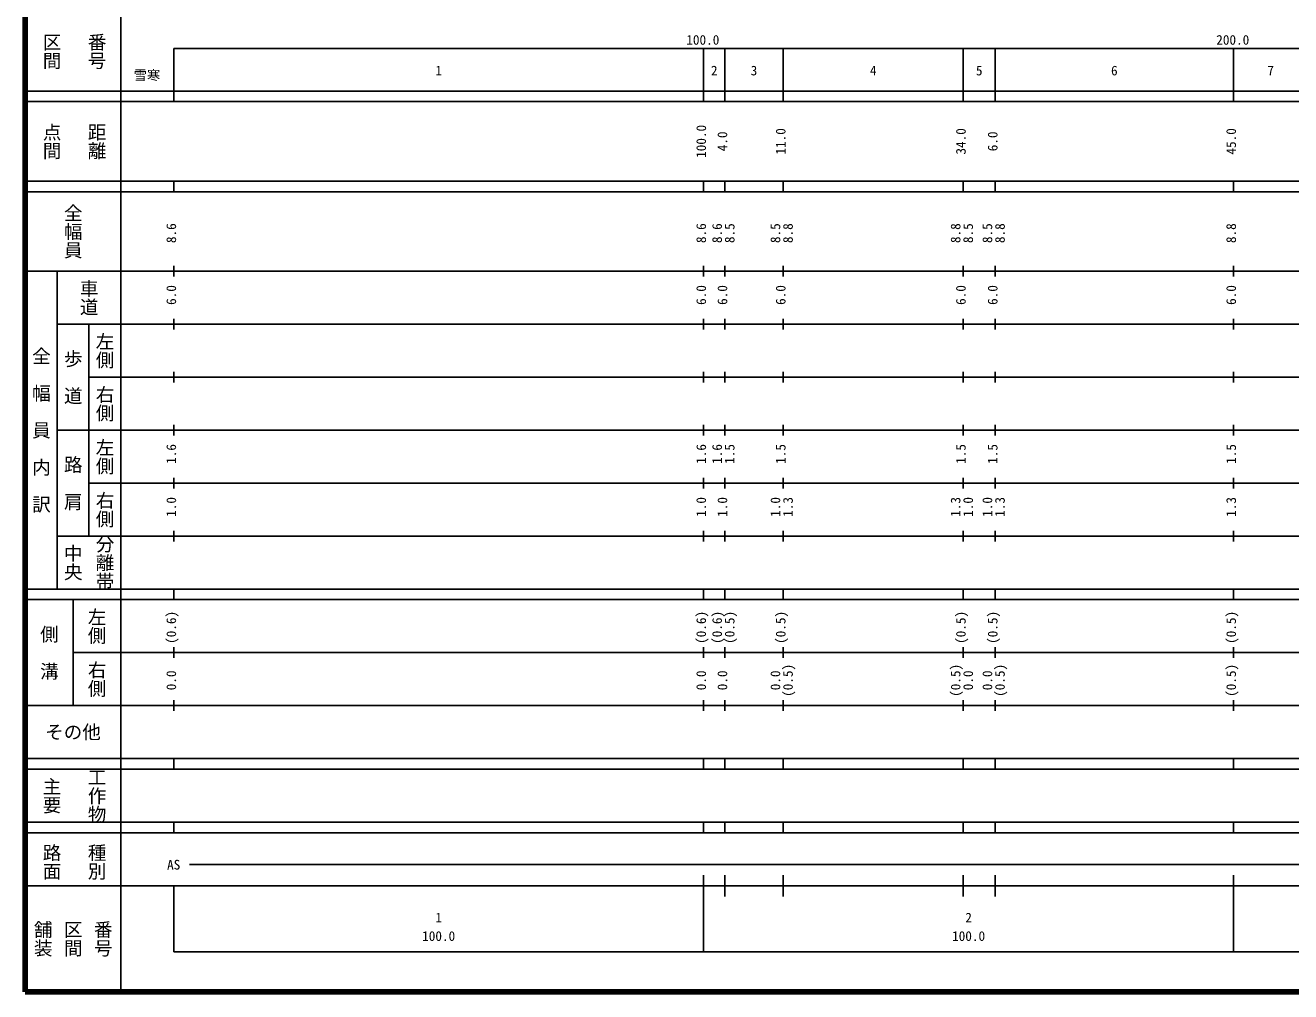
# Model space of a CAD drawing. Units: millimetres on the paper, enlarged 1000 times. Extents: x 40000 to 680000, y 20000 to 380000.
# Drawn here: x 40000 to 278777, y 20000 to 202409 of the extents above; entities that cross this region are included whole.
import ezdxf
from ezdxf.enums import TextEntityAlignment as Align

# ---------------------------------------------------------------- set-up
doc = ezdxf.new("R2010")
doc.units = ezdxf.units.MM
doc.header["$LTSCALE"] = 1000
doc.layers.add('M-TTL', color=2, linetype='Continuous', lineweight=140)
doc.layers.add('M-TTL-BAND', color=7, linetype='Continuous', lineweight=25)
doc.styles.add('@ＭＳ ゴシック', font='')
doc.styles.add('ＭＳ ゴシック', font='')
doc.styles.get('@ＭＳ ゴシック').set_extended_font_data('@MS Gothic')
doc.styles.get('ＭＳ ゴシック').set_extended_font_data('MS Gothic')

msp = doc.modelspace()

# ---------------------------------------------------------------- linework, layer by layer
at = {"layer": 'M-TTL'}
for p, q in [((40000, 380000), (40000, 20000)), ((40000, 20000), (680000, 20000))]:
    msp.add_line(p, q, dxfattribs=at)
at = {"layer": 'M-TTL-BAND'}
for p, q in [((58000, 370000), (58000, 20000)), ((68000, 198000), (579000, 198000)), ((68000, 198000), (68000, 188000)), ((168000, 188000), (168000, 198000)), ((172000, 188000), (172000, 198000)), ((183000, 188000), (183000, 198000)), ((217000, 188000), (217000, 198000)), ((223000, 188000), (223000, 198000)), ((268000, 188000), (268000, 198000)), ((40000, 190000), (579000, 190000)), ((40000, 188000), (579000, 188000)), ((40000, 173000), (579000, 173000)), ((68000, 171000), (68000, 173000)), ((168000, 171000), (168000, 173000)), ((172000, 171000), (172000, 173000)), ((183000, 171000), (183000, 173000)), ((217000, 171000), (217000, 173000)), ((223000, 171000), (223000, 173000)), ((268000, 171000), (268000, 173000)), ((40000, 171000), (579000, 171000)), ((40000, 156000), (579000, 156000)), ((46000, 96000), (46000, 156000)), ((68000, 155000), (68000, 157000)), ((168000, 155000), (168000, 157000)), ((172000, 155000), (172000, 157000)), ((183000, 155000), (183000, 157000)), ((217000, 155000), (217000, 157000)), ((223000, 155000), (223000, 157000)), ((268000, 155000), (268000, 157000)), ((46000, 146000), (579000, 146000)), ((52000, 146000), (52000, 106000)), ((68000, 145000), (68000, 147000)), ((168000, 145000), (168000, 147000)), ((172000, 145000), (172000, 147000)), ((183000, 145000), (183000, 147000)), ((217000, 145000), (217000, 147000)), ((223000, 145000), (223000, 147000)), ((268000, 145000), (268000, 147000)), ((68000, 135000), (68000, 137000)), ((168000, 135000), (168000, 137000)), ((172000, 135000), (172000, 137000)), ((183000, 135000), (183000, 137000)), ((217000, 135000), (217000, 137000)), ((223000, 135000), (223000, 137000)), ((268000, 135000), (268000, 137000)), ((52000, 136000), (579000, 136000)), ((68000, 125000), (68000, 127000)), ((168000, 125000), (168000, 127000)), ((172000, 125000), (172000, 127000)), ((183000, 125000), (183000, 127000)), ((217000, 125000), (217000, 127000)), ((223000, 125000), (223000, 127000)), ((268000, 125000), (268000, 127000)), ((46000, 126000), (579000, 126000)), ((52000, 116000), (579000, 116000)), ((68000, 115000), (68000, 117000)), ((168000, 115000), (168000, 117000)), ((172000, 115000), (172000, 117000)), ((183000, 115000), (183000, 117000)), ((217000, 115000), (217000, 117000)), ((223000, 115000), (223000, 117000)), ((268000, 115000), (268000, 117000)), ((46000, 106000), (579000, 106000)), ((68000, 105000), (68000, 107000)), ((168000, 105000), (168000, 107000)), ((172000, 105000), (172000, 107000)), ((183000, 105000), (183000, 107000)), ((217000, 105000), (217000, 107000)), ((223000, 105000), (223000, 107000)), ((268000, 105000), (268000, 107000)), ((40000, 96000), (579000, 96000)), ((68000, 94000), (68000, 96000)), ((168000, 94000), (168000, 96000)), ((172000, 94000), (172000, 96000)), ((183000, 94000), (183000, 96000)), ((217000, 94000), (217000, 96000)), ((223000, 94000), (223000, 96000)), ((268000, 94000), (268000, 96000)), ((40000, 94000), (579000, 94000)), ((49000, 94000), (49000, 74000)), ((49000, 84000), (579000, 84000)), ((68000, 83000), (68000, 85000)), ((168000, 83000), (168000, 85000)), ((172000, 83000), (172000, 85000)), ((183000, 83000), (183000, 85000)), ((217000, 83000), (217000, 85000)), ((223000, 83000), (223000, 85000)), ((268000, 83000), (268000, 85000)), ((68000, 73000), (68000, 75000)), ((168000, 73000), (168000, 75000)), ((172000, 73000), (172000, 75000)), ((183000, 73000), (183000, 75000)), ((217000, 73000), (217000, 75000)), ((223000, 73000), (223000, 75000)), ((268000, 73000), (268000, 75000)), ((40000, 74000), (579000, 74000)), ((40000, 64000), (579000, 64000)), ((68000, 62000), (68000, 64000)), ((168000, 62000), (168000, 64000)), ((172000, 62000), (172000, 64000)), ((183000, 62000), (183000, 64000)), ((217000, 62000), (217000, 64000)), ((223000, 62000), (223000, 64000)), ((268000, 62000), (268000, 64000)), ((40000, 62000), (579000, 62000)), ((40000, 52000), (579000, 52000)), ((68000, 50000), (68000, 52000)), ((168000, 50000), (168000, 52000)), ((172000, 50000), (172000, 52000)), ((183000, 50000), (183000, 52000)), ((217000, 50000), (217000, 52000)), ((223000, 50000), (223000, 52000)), ((268000, 50000), (268000, 52000)), ((40000, 50000), (579000, 50000)), ((71000, 44000), (565000, 44000)), ((168000, 27500), (168000, 42000)), ((172000, 38000), (172000, 42000)), ((183000, 38000), (183000, 42000)), ((217000, 38000), (217000, 42000)), ((223000, 38000), (223000, 42000)), ((268000, 27500), (268000, 42000)), ((40000, 40000), (579000, 40000)), ((68000, 40000), (68000, 27500)), ((68000, 27500), (579000, 27500))]:
    msp.add_line(p, q, dxfattribs=at)

# ---------------------------------------------------------------- texts
at = {"layer": 'M-TTL-BAND', "style": '@ＭＳ ゴシック'}
for s, p in [('区間', (45000, 197500)), ('番号', (53500, 197500)), ('点間', (45000, 180500)), ('距離', (53500, 180500)), ('全幅員', (49000, 163500)), ('車道', (52000, 151000)), ('左側', (55000, 141000)), ('全\u3000幅\u3000員\u3000内\u3000訳', (43000, 126000)), ('歩\u3000道', (49000, 136000)), ('右側', (55000, 131000)), ('左側', (55000, 121000)), ('路\u3000肩', (49000, 116000)), ('右側', (55000, 111000)), ('分離帯', (55000, 101000)), ('中央', (49000, 101000)), ('左側', (53500, 89000)), ('側\u3000溝', (44500, 84000)), ('右側', (53500, 79000)), ('主要', (45000, 57000)), ('工作物', (53500, 57000)), ('路面', (45000, 44500)), ('種別', (53500, 44500)), ('舗装', (43333, 30000)), ('区間', (49000, 30000)), ('番号', (54667, 30000))]:
    msp.add_text(s, height=2566, rotation=270, dxfattribs=at).set_placement(p, align=Align.MIDDLE_CENTER)
at = {"layer": 'M-TTL-BAND', "style": 'ＭＳ ゴシック'}
for s, p in [('100.0', (167844, 198195)), ('200.0', (267844, 198195)), ('1', (118000, 192405)), ('2', (170000, 192405)), ('3', (177500, 192405)), ('4', (200000, 192405)), ('5', (220000, 192405)), ('6', (245500, 192405)), ('7', (275000, 192405)), ('AS', (68000, 42500)), ('1', (118000, 32523)), ('2', (218000, 32523)), ('100.0', (118000, 29033)), ('100.0', (218000, 29033))]:
    msp.add_text(s, height=1833, dxfattribs=at).set_placement(p, align=Align.BOTTOM_CENTER)
msp.add_text('雪寒', height=1833, dxfattribs=at).set_placement((65458, 191532), align=Align.BOTTOM_RIGHT)
for s, p in [('100.0', (169000, 180500)), ('4.0', (173000, 180500)), ('11.0', (184000, 180500)), ('34.0', (218000, 180500)), ('6.0', (224000, 180500)), ('45.0', (269000, 180500)), ('8.6', (69000, 163174)), ('8.6', (169000, 163174)), ('8.6', (172000, 163174)), ('8.5', (174370, 163174)), ('8.5', (183000, 163174)), ('8.8', (185370, 163174)), ('8.8', (217000, 163174)), ('8.5', (219370, 163174)), ('8.5', (223000, 163174)), ('8.8', (225370, 163174)), ('8.8', (269000, 163174)), ('6.0', (69000, 151500)), ('6.0', (169000, 151500)), ('6.0', (173000, 151500)), ('6.0', (184000, 151500)), ('6.0', (218000, 151500)), ('6.0', (224000, 151500)), ('6.0', (269000, 151500)), ('1.6', (69000, 121500)), ('1.6', (169000, 121500)), ('1.6', (172000, 121500)), ('1.5', (174370, 121500)), ('1.5', (184000, 121500)), ('1.5', (218000, 121500)), ('1.5', (224000, 121500)), ('1.5', (269000, 121500)), ('1.0', (69000, 111500)), ('1.0', (169000, 111500)), ('1.0', (173000, 111500)), ('1.0', (183000, 111500)), ('1.3', (185370, 111500)), ('1.3', (217000, 111500)), ('1.0', (219370, 111500)), ('1.0', (223000, 111500)), ('1.3', (225370, 111500)), ('1.3', (269000, 111500)), ('(0.6)', (69000, 88764)), ('(0.6)', (169000, 88764)), ('(0.6)', (172000, 88764)), ('(0.5)', (174370, 88764)), ('(0.5)', (184000, 88764)), ('(0.5)', (218000, 88764)), ('(0.5)', (224000, 88764)), ('(0.5)', (269000, 88764)), ('(0.5)', (185370, 78764)), ('(0.5)', (217000, 78764)), ('(0.5)', (225370, 78764)), ('(0.5)', (269000, 78764)), ('0.0', (69000, 78764)), ('0.0', (169000, 78764)), ('0.0', (173000, 78764)), ('0.0', (183000, 78764)), ('0.0', (219370, 78764)), ('0.0', (223000, 78764))]:
    msp.add_text(s, height=1833, rotation=90, dxfattribs=at).set_placement(p, align=Align.BOTTOM_CENTER)
msp.add_text('その他', height=2566, dxfattribs=at).set_placement((49000, 69000), align=Align.MIDDLE_CENTER)

doc.saveas('drawing.dxf')
